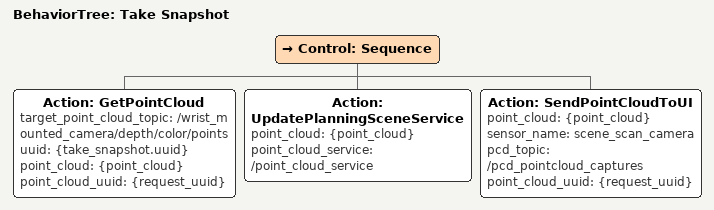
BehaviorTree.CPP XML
<?xml version="1.0"?>
  <root BTCPP_format="4" main_tree_to_execute="Take Snapshot">
    <BehaviorTree ID="Take Snapshot" _description="Take a point cloud snapshot and add to collision scene">
        <Control ID="Sequence">
            <Action ID="GetPointCloud" target_point_cloud_topic="/wrist_mounted_camera/depth/color/points" uuid="{take_snapshot.uuid}" point_cloud="{point_cloud}" point_cloud_uuid="{request_uuid}" />
            <Action ID="UpdatePlanningSceneService" point_cloud="{point_cloud}" point_cloud_service="/point_cloud_service"/>
            <Action ID="SendPointCloudToUI" point_cloud="{point_cloud}" sensor_name="scene_scan_camera" pcd_topic="/pcd_pointcloud_captures" point_cloud_uuid="{request_uuid}"/>
        </Control>
    </BehaviorTree>
</root>
